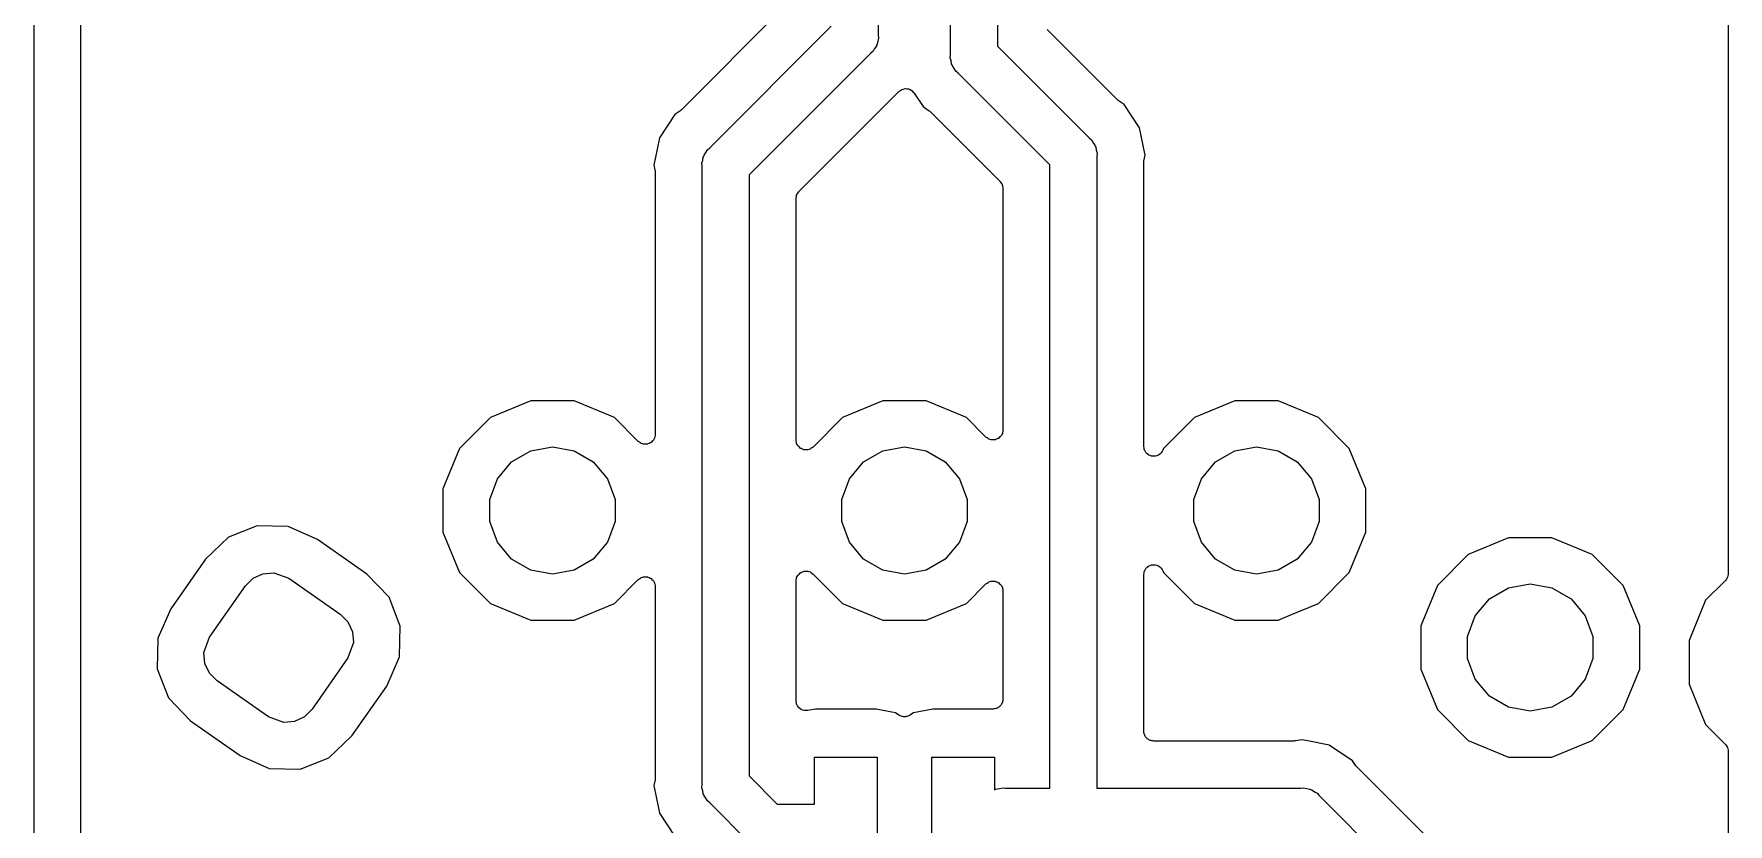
# Model space of a CAD drawing. Extents: x 64 to 244, y -149 to -41.
# Drawn here: x 83.48 to 105.14, y -111.92 to -101.83 of the extents above; entities that cross this region are included whole.
import ezdxf

# ---------------------------------------------------------------- set-up
doc = ezdxf.new("R2010")
doc.units = 0
doc.header["$MEASUREMENT"] = 0
doc.layers.add('BLACK', color=7, linetype='CONTINUOUS')

msp = doc.modelspace()

# ---------------------------------------------------------------- linework, layer by layer
at = {"layer": 'BLACK', "linetype": 'CONTINUOUS'}
for p, q in [((83.485, -79.4993), (83.485, -115.397)), ((84.085, -113.062), (84.085, -79.8004)), ((105.145, -87.4925), (105.145, -108.722)), ((94.28, -89.0156), (94.28, -101.841)), ((95.204, -102.095), (95.204, -89.9291)), ((95.804, -90.0403), (95.804, -101.984)), ((93.0428, -101.518), (91.7641, -102.797)), ((92.1261, -103.284), (93.68, -101.73)), ((97.3389, -102.67), (96.4412, -101.772)), ((94.2333, -102.015), (94.2134, -102.05)), ((94.2561, -101.983), (94.2333, -102.015)), ((94.2596, -101.97), (94.2561, -101.983)), ((94.2663, -101.958), (94.2596, -101.97)), ((94.2732, -101.919), (94.2663, -101.958)), ((94.2835, -101.881), (94.2732, -101.919)), ((94.28, -101.841), (94.2835, -101.881)), ((95.804, -101.984), (96.9769, -103.157)), ((94.1829, -102.075), (92.629, -103.629)), ((94.2134, -102.05), (94.1829, -102.075)), ((95.2005, -102.135), (95.204, -102.095)), ((95.2108, -102.173), (95.2005, -102.135)), ((95.2177, -102.212), (95.2108, -102.173)), ((95.2244, -102.224), (95.2177, -102.212)), ((95.2279, -102.237), (95.2244, -102.224)), ((95.2507, -102.269), (95.2279, -102.237)), ((95.2706, -102.304), (95.2507, -102.269)), ((95.3011, -102.329), (95.2706, -102.304)), ((96.474, -103.502), (95.3011, -102.329)), ((93.2662, -103.841), (94.5434, -102.563)), ((94.5434, -102.563), (94.5445, -102.563)), ((94.5445, -102.563), (94.5453, -102.561)), ((94.5453, -102.561), (94.5625, -102.55)), ((94.5625, -102.55), (94.5795, -102.538)), ((94.5795, -102.538), (94.5808, -102.538)), ((94.5808, -102.538), (94.582, -102.537)), ((94.582, -102.537), (94.6021, -102.532)), ((94.6021, -102.532), (94.6221, -102.527)), ((94.6221, -102.527), (94.6235, -102.527)), ((94.6235, -102.527), (94.6248, -102.527)), ((94.6248, -102.527), (94.6454, -102.529)), ((94.6454, -102.529), (94.666, -102.531)), ((94.666, -102.531), (94.6673, -102.531)), ((94.6673, -102.531), (94.6687, -102.531)), ((94.6687, -102.531), (94.6872, -102.54)), ((94.6872, -102.54), (94.706, -102.549)), ((94.706, -102.549), (94.707, -102.55)), ((94.707, -102.55), (94.7083, -102.551)), ((94.7083, -102.551), (94.7225, -102.566)), ((94.7225, -102.566), (94.7372, -102.58)), ((94.7372, -102.58), (94.7378, -102.582)), ((94.7378, -102.582), (94.7388, -102.583)), ((94.7388, -102.583), (94.8551, -102.757)), ((91.6801, -102.856), (91.4812, -103.154)), ((91.7449, -102.813), (91.6801, -102.856)), ((91.7539, -102.804), (91.7449, -102.813)), ((91.7641, -102.797), (91.7539, -102.804)), ((94.8551, -102.757), (94.9199, -102.8)), ((94.9199, -102.8), (94.9289, -102.809)), ((94.9289, -102.809), (94.9391, -102.816)), ((94.9391, -102.816), (95.8368, -103.714)), ((97.3491, -102.677), (97.3389, -102.67)), ((97.3581, -102.686), (97.3491, -102.677)), ((97.4229, -102.729), (97.3581, -102.686)), ((97.6218, -103.027), (97.4229, -102.729)), ((97.6421, -103.129), (97.6218, -103.027)), ((91.4518, -103.302), (91.4114, -103.505)), ((91.4812, -103.154), (91.4518, -103.302)), ((92.0757, -103.344), (92.0956, -103.309)), ((92.0956, -103.309), (92.1261, -103.284)), ((96.9769, -103.157), (97.0074, -103.182)), ((97.0074, -103.182), (97.0273, -103.217)), ((97.0273, -103.217), (97.0501, -103.249)), ((97.0501, -103.249), (97.0536, -103.262)), ((97.0536, -103.262), (97.0603, -103.274)), ((97.0603, -103.274), (97.0672, -103.313)), ((97.0672, -103.313), (97.0775, -103.351)), ((97.6916, -103.378), (97.6421, -103.129)), ((97.6421, -103.129), (97.6421, -103.129)), ((91.4114, -103.505), (91.4266, -103.581)), ((92.0255, -103.478), (92.0358, -103.44)), ((92.029, -103.518), (92.0255, -103.478)), ((92.029, -111.416), (92.029, -103.518)), ((92.0358, -103.44), (92.0427, -103.401)), ((92.0427, -103.401), (92.0494, -103.389)), ((92.0494, -103.389), (92.0529, -103.376)), ((92.0529, -103.376), (92.0757, -103.344)), ((96.474, -111.46), (96.474, -103.502)), ((97.0775, -103.351), (97.074, -103.391)), ((97.074, -103.391), (97.074, -111.46)), ((97.674, -103.479), (97.6762, -103.467)), ((97.674, -107.097), (97.674, -103.479)), ((97.6762, -103.467), (97.6764, -103.454)), ((97.6764, -103.454), (97.6916, -103.378)), ((91.4266, -103.581), (91.4268, -103.594)), ((91.4268, -103.594), (91.429, -103.606)), ((91.429, -103.606), (91.429, -106.942)), ((92.629, -103.629), (92.629, -111.305)), ((95.8368, -103.714), (95.84, -103.718)), ((95.84, -103.718), (95.8443, -103.722)), ((95.8443, -103.722), (95.8526, -103.736)), ((95.8526, -103.736), (95.8621, -103.75)), ((95.8621, -103.75), (95.8635, -103.755)), ((93.229, -103.93), (93.23, -103.925)), ((93.229, -107.014), (93.229, -103.93)), ((93.2295, -103.919), (93.2338, -103.903)), ((93.23, -103.925), (93.2295, -103.919)), ((93.2338, -103.903), (93.2367, -103.887)), ((93.2367, -103.887), (93.2395, -103.882)), ((93.2395, -103.882), (93.2409, -103.877)), ((93.2409, -103.877), (93.2504, -103.863)), ((93.2504, -103.863), (93.2587, -103.849)), ((93.2587, -103.849), (93.263, -103.845)), ((93.263, -103.845), (93.2662, -103.841)), ((95.8635, -103.755), (95.8663, -103.76)), ((95.8663, -103.76), (95.8692, -103.776)), ((95.8692, -103.776), (95.8735, -103.792)), ((95.8735, -103.792), (95.873, -103.798)), ((95.873, -103.798), (95.874, -103.803)), ((95.874, -103.803), (95.874, -106.887)), ((89.8365, -106.515), (89.322, -106.728)), ((90.3935, -106.515), (89.8365, -106.515)), ((90.908, -106.728), (90.3935, -106.515)), ((94.3365, -106.515), (93.822, -106.728)), ((94.8935, -106.515), (94.3365, -106.515)), ((95.408, -106.728), (94.8935, -106.515)), ((98.8365, -106.515), (98.322, -106.728)), ((99.3935, -106.515), (98.8365, -106.515)), ((99.908, -106.728), (99.3935, -106.515)), ((89.322, -106.728), (88.9281, -107.122)), ((91.2122, -107.032), (90.908, -106.728)), ((93.822, -106.728), (93.4458, -107.104)), ((95.6572, -106.977), (95.408, -106.728)), ((98.322, -106.728), (97.9281, -107.122)), ((100.302, -107.122), (99.908, -106.728)), ((91.413, -107), (91.406, -107.015)), ((91.4213, -106.986), (91.413, -107)), ((91.4223, -106.98), (91.4213, -106.986)), ((91.4247, -106.975), (91.4223, -106.98)), ((91.4261, -106.959), (91.4247, -106.975)), ((91.429, -106.942), (91.4261, -106.959)), ((95.6708, -106.987), (95.6572, -106.977)), ((95.6835, -106.997), (95.6708, -106.987)), ((95.6888, -106.999), (95.6835, -106.997)), ((95.6933, -107.003), (95.6888, -106.999)), ((95.8105, -106.997), (95.7949, -107.003)), ((95.8148, -106.994), (95.8105, -106.997)), ((95.8198, -106.992), (95.8148, -106.994)), ((95.8316, -106.98), (95.8198, -106.992)), ((95.8443, -106.969), (95.8316, -106.98)), ((95.8471, -106.964), (95.8443, -106.969)), ((95.851, -106.96), (95.8471, -106.964)), ((95.858, -106.945), (95.851, -106.96)), ((95.8663, -106.931), (95.858, -106.945)), ((95.8673, -106.925), (95.8663, -106.931)), ((95.8697, -106.92), (95.8673, -106.925)), ((95.8711, -106.904), (95.8697, -106.92)), ((95.874, -106.887), (95.8711, -106.904)), ((88.9281, -107.122), (88.715, -107.637)), ((89.5928, -107.293), (89.8372, -107.152)), ((89.8372, -107.152), (90.115, -107.103)), ((90.115, -107.103), (90.3928, -107.152)), ((90.3928, -107.152), (90.6372, -107.293)), ((91.2258, -107.042), (91.2122, -107.032)), ((91.2385, -107.052), (91.2258, -107.042)), ((91.2437, -107.054), (91.2385, -107.052)), ((91.2483, -107.058), (91.2437, -107.054)), ((91.2644, -107.062), (91.2483, -107.058)), ((91.2799, -107.068), (91.2644, -107.062)), ((91.2855, -107.068), (91.2799, -107.068)), ((91.2909, -107.069), (91.2855, -107.068)), ((91.3075, -107.068), (91.2909, -107.069)), ((91.3241, -107.068), (91.3075, -107.068)), ((91.3293, -107.066), (91.3241, -107.068)), ((91.3349, -107.065), (91.3293, -107.066)), ((91.3499, -107.058), (91.3349, -107.065)), ((91.3655, -107.052), (91.3499, -107.058)), ((91.3698, -107.049), (91.3655, -107.052)), ((91.3748, -107.047), (91.3698, -107.049)), ((91.3866, -107.035), (91.3748, -107.047)), ((91.3993, -107.024), (91.3866, -107.035)), ((91.4021, -107.019), (91.3993, -107.024)), ((91.406, -107.015), (91.4021, -107.019)), ((93.2319, -107.031), (93.229, -107.014)), ((93.2333, -107.047), (93.2319, -107.031)), ((93.2357, -107.052), (93.2333, -107.047)), ((93.2367, -107.058), (93.2357, -107.052)), ((93.245, -107.072), (93.2367, -107.058)), ((93.252, -107.087), (93.245, -107.072)), ((93.2559, -107.091), (93.252, -107.087)), ((93.2587, -107.096), (93.2559, -107.091)), ((93.2714, -107.107), (93.2587, -107.096)), ((93.2832, -107.119), (93.2714, -107.107)), ((93.2882, -107.121), (93.2832, -107.119)), ((93.2925, -107.124), (93.2882, -107.121)), ((93.3081, -107.13), (93.2925, -107.124)), ((93.3231, -107.137), (93.3081, -107.13)), ((93.3287, -107.138), (93.3231, -107.137)), ((93.3339, -107.14), (93.3287, -107.138)), ((93.3505, -107.14), (93.3339, -107.14)), ((93.3671, -107.141), (93.3505, -107.14)), ((93.3725, -107.14), (93.3671, -107.141)), ((93.3781, -107.14), (93.3725, -107.14)), ((93.3936, -107.134), (93.3781, -107.14)), ((93.4097, -107.13), (93.3936, -107.134)), ((93.4142, -107.126), (93.4097, -107.13)), ((93.4195, -107.124), (93.4142, -107.126)), ((93.4322, -107.114), (93.4195, -107.124)), ((93.4458, -107.104), (93.4322, -107.114)), ((94.0928, -107.293), (94.3372, -107.152)), ((94.3372, -107.152), (94.615, -107.103)), ((94.615, -107.103), (94.8928, -107.152)), ((94.8928, -107.152), (95.1372, -107.293)), ((95.7094, -107.007), (95.6933, -107.003)), ((95.7249, -107.013), (95.7094, -107.007)), ((95.7305, -107.013), (95.7249, -107.013)), ((95.7359, -107.014), (95.7305, -107.013)), ((95.7525, -107.013), (95.7359, -107.014)), ((95.7691, -107.013), (95.7525, -107.013)), ((95.7743, -107.011), (95.7691, -107.013)), ((95.7799, -107.01), (95.7743, -107.011)), ((95.7949, -107.003), (95.7799, -107.01)), ((97.6774, -107.116), (97.674, -107.097)), ((97.6799, -107.135), (97.6774, -107.116)), ((97.6812, -107.138), (97.6799, -107.135)), ((97.6817, -107.14), (97.6812, -107.138)), ((97.6913, -107.157), (97.6817, -107.14)), ((97.7002, -107.174), (97.6913, -107.157)), ((97.7023, -107.176), (97.7002, -107.174)), ((97.7037, -107.179), (97.7023, -107.176)), ((97.7185, -107.191), (97.7037, -107.179)), ((97.7328, -107.204), (97.7185, -107.191)), ((97.7354, -107.205), (97.7328, -107.204)), ((97.7375, -107.207), (97.7354, -107.205)), ((97.7557, -107.214), (97.7375, -107.207)), ((97.7735, -107.221), (97.7557, -107.214)), ((97.8412, -107.215), (97.8231, -107.222)), ((97.8596, -107.21), (97.8412, -107.215)), ((97.8619, -107.208), (97.8596, -107.21)), ((97.8645, -107.207), (97.8619, -107.208)), ((97.8793, -107.195), (97.8645, -107.207)), ((97.8946, -107.183), (97.8793, -107.195)), ((97.8961, -107.18), (97.8946, -107.183)), ((97.8983, -107.179), (97.8961, -107.18)), ((97.908, -107.162), (97.8983, -107.179)), ((97.9183, -107.146), (97.908, -107.162)), ((97.9281, -107.122), (97.9183, -107.146)), ((98.5928, -107.293), (98.8372, -107.152)), ((98.8372, -107.152), (99.115, -107.103)), ((99.115, -107.103), (99.3928, -107.152)), ((99.3928, -107.152), (99.6372, -107.293)), ((100.515, -107.637), (100.302, -107.122)), ((89.4115, -107.509), (89.5928, -107.293)), ((90.6372, -107.293), (90.8185, -107.509)), ((93.9115, -107.509), (94.0928, -107.293)), ((95.1372, -107.293), (95.3185, -107.509)), ((97.7763, -107.221), (97.7735, -107.221)), ((97.7789, -107.222), (97.7763, -107.221)), ((97.7983, -107.222), (97.7789, -107.222)), ((97.8176, -107.223), (97.7983, -107.222)), ((97.8202, -107.222), (97.8176, -107.223)), ((97.8231, -107.222), (97.8202, -107.222)), ((98.4115, -107.509), (98.5928, -107.293)), ((99.6372, -107.293), (99.8185, -107.509)), ((88.715, -107.637), (88.715, -108.193)), ((89.315, -107.774), (89.4115, -107.509)), ((90.8185, -107.509), (90.915, -107.774)), ((93.815, -107.774), (93.9115, -107.509)), ((95.3185, -107.509), (95.415, -107.774)), ((98.315, -107.774), (98.4115, -107.509)), ((99.8185, -107.509), (99.915, -107.774)), ((100.515, -108.193), (100.515, -107.637)), ((89.315, -108.056), (89.315, -107.774)), ((90.915, -107.774), (90.915, -108.056)), ((93.815, -108.056), (93.815, -107.774)), ((95.415, -107.774), (95.415, -108.056)), ((98.315, -108.056), (98.315, -107.774)), ((99.915, -107.774), (99.915, -108.056)), ((89.4115, -108.321), (89.315, -108.056)), ((90.915, -108.056), (90.8185, -108.321)), ((93.9115, -108.321), (93.815, -108.056)), ((95.415, -108.056), (95.3185, -108.321)), ((98.4115, -108.321), (98.315, -108.056)), ((99.915, -108.056), (99.8185, -108.321)), ((85.9732, -108.255), (85.6788, -108.536)), ((86.3411, -108.112), (85.9732, -108.255)), ((86.7358, -108.12), (86.3411, -108.112)), ((87.1088, -108.284), (86.7358, -108.12)), ((87.7436, -108.729), (87.1088, -108.284)), ((88.715, -108.193), (88.9281, -108.708)), ((100.302, -108.708), (100.515, -108.193)), ((102.337, -108.265), (101.822, -108.478)), ((102.893, -108.265), (102.337, -108.265)), ((103.408, -108.478), (102.893, -108.265)), ((89.5928, -108.537), (89.4115, -108.321)), ((90.8185, -108.321), (90.6372, -108.537)), ((94.0928, -108.537), (93.9115, -108.321)), ((95.3185, -108.321), (95.1372, -108.537)), ((98.5928, -108.537), (98.4115, -108.321)), ((99.8185, -108.321), (99.6372, -108.537)), ((101.822, -108.478), (101.428, -108.872)), ((103.802, -108.872), (103.408, -108.478)), ((85.6788, -108.536), (85.2343, -109.171)), ((86.2873, -108.78), (86.4132, -108.722)), ((86.4132, -108.722), (86.5516, -108.709)), ((86.5516, -108.709), (86.7462, -108.78)), ((88.0254, -109.023), (87.7436, -108.729)), ((88.9281, -108.708), (89.322, -109.102)), ((89.8372, -108.678), (89.5928, -108.537)), ((90.115, -108.727), (89.8372, -108.678)), ((90.3928, -108.678), (90.115, -108.727)), ((90.6372, -108.537), (90.3928, -108.678)), ((93.2587, -108.734), (93.2714, -108.723)), ((93.2714, -108.723), (93.2832, -108.711)), ((93.2832, -108.711), (93.2882, -108.709)), ((93.2882, -108.709), (93.2925, -108.706)), ((93.2925, -108.706), (93.3081, -108.7)), ((93.3081, -108.7), (93.3231, -108.693)), ((93.3231, -108.693), (93.3287, -108.692)), ((93.3287, -108.692), (93.3339, -108.69)), ((93.3339, -108.69), (93.3505, -108.69)), ((93.3505, -108.69), (93.3671, -108.689)), ((93.3671, -108.689), (93.3725, -108.69)), ((93.3725, -108.69), (93.3781, -108.69)), ((93.3781, -108.69), (93.3936, -108.696)), ((93.3936, -108.696), (93.4097, -108.7)), ((93.4097, -108.7), (93.4142, -108.704)), ((93.4142, -108.704), (93.4195, -108.706)), ((93.4195, -108.706), (93.4322, -108.716)), ((93.4322, -108.716), (93.4458, -108.726)), ((93.4458, -108.726), (93.822, -109.102)), ((94.3372, -108.678), (94.0928, -108.537)), ((94.615, -108.727), (94.3372, -108.678)), ((94.8928, -108.678), (94.615, -108.727)), ((95.1372, -108.537), (94.8928, -108.678)), ((97.674, -108.733), (97.6774, -108.714)), ((97.674, -110.733), (97.674, -108.733)), ((97.6774, -108.714), (97.6799, -108.695)), ((97.6799, -108.695), (97.6812, -108.692)), ((97.6812, -108.692), (97.6817, -108.69)), ((97.6817, -108.69), (97.6913, -108.673)), ((97.6913, -108.673), (97.7002, -108.656)), ((97.7002, -108.656), (97.7023, -108.654)), ((97.7023, -108.654), (97.7037, -108.651)), ((97.7037, -108.651), (97.7185, -108.639)), ((97.7185, -108.639), (97.7328, -108.626)), ((97.7328, -108.626), (97.7354, -108.625)), ((97.7354, -108.625), (97.7375, -108.623)), ((97.7375, -108.623), (97.7557, -108.616)), ((97.7557, -108.616), (97.7735, -108.609)), ((97.7735, -108.609), (97.7763, -108.609)), ((97.7763, -108.609), (97.7789, -108.608)), ((97.7789, -108.608), (97.7983, -108.608)), ((97.7983, -108.608), (97.8176, -108.607)), ((97.8176, -108.607), (97.8202, -108.608)), ((97.8202, -108.608), (97.8231, -108.608)), ((97.8231, -108.608), (97.8412, -108.615)), ((97.8412, -108.615), (97.8596, -108.62)), ((97.8596, -108.62), (97.8619, -108.622)), ((97.8619, -108.622), (97.8645, -108.623)), ((97.8645, -108.623), (97.8793, -108.635)), ((97.8793, -108.635), (97.8946, -108.647)), ((97.8946, -108.647), (97.8961, -108.65)), ((97.8961, -108.65), (97.8983, -108.651)), ((97.8983, -108.651), (97.908, -108.668)), ((97.908, -108.668), (97.9183, -108.684)), ((97.9183, -108.684), (97.9281, -108.708)), ((97.9281, -108.708), (98.322, -109.102)), ((98.8372, -108.678), (98.5928, -108.537)), ((99.115, -108.727), (98.8372, -108.678)), ((99.3928, -108.678), (99.115, -108.727)), ((99.6372, -108.537), (99.3928, -108.678)), ((99.908, -109.102), (100.302, -108.708)), ((105.145, -108.722), (105.144, -108.728)), ((105.144, -108.728), (105.145, -108.734)), ((85.7302, -109.534), (86.1891, -108.878)), ((86.1891, -108.878), (86.2873, -108.78)), ((86.7462, -108.78), (87.4015, -109.239)), ((90.908, -109.102), (91.2122, -108.798)), ((91.2122, -108.798), (91.2258, -108.788)), ((91.2258, -108.788), (91.2385, -108.778)), ((91.2385, -108.778), (91.2438, -108.776)), ((91.2438, -108.776), (91.2483, -108.772)), ((91.2483, -108.772), (91.2644, -108.768)), ((91.2644, -108.768), (91.2799, -108.762)), ((91.2799, -108.762), (91.2855, -108.762)), ((91.2855, -108.762), (91.2909, -108.761)), ((91.2909, -108.761), (91.3075, -108.762)), ((91.3075, -108.762), (91.3241, -108.762)), ((91.3241, -108.762), (91.3293, -108.764)), ((91.3293, -108.764), (91.3349, -108.765)), ((91.3349, -108.765), (91.3499, -108.772)), ((91.3499, -108.772), (91.3655, -108.778)), ((91.3655, -108.778), (91.3698, -108.781)), ((91.3698, -108.781), (91.3748, -108.783)), ((91.3748, -108.783), (91.3866, -108.795)), ((91.3866, -108.795), (91.3993, -108.806)), ((91.3993, -108.806), (91.4021, -108.811)), ((91.4021, -108.811), (91.406, -108.815)), ((91.406, -108.815), (91.413, -108.83)), ((91.413, -108.83), (91.4213, -108.844)), ((91.4213, -108.844), (91.4223, -108.85)), ((91.4223, -108.85), (91.4247, -108.855)), ((91.4247, -108.855), (91.4261, -108.871)), ((91.4261, -108.871), (91.429, -108.888)), ((91.429, -108.888), (91.429, -111.328)), ((93.229, -108.816), (93.2319, -108.799)), ((93.229, -110.345), (93.229, -108.816)), ((93.2319, -108.799), (93.2333, -108.783)), ((93.2333, -108.783), (93.2357, -108.778)), ((93.2357, -108.778), (93.2367, -108.772)), ((93.2367, -108.772), (93.245, -108.758)), ((93.245, -108.758), (93.252, -108.743)), ((93.252, -108.743), (93.2559, -108.739)), ((93.2559, -108.739), (93.2587, -108.734)), ((95.408, -109.102), (95.6572, -108.853)), ((95.6572, -108.853), (95.6708, -108.843)), ((95.6708, -108.843), (95.6835, -108.833)), ((95.6835, -108.833), (95.6888, -108.831)), ((95.6888, -108.831), (95.6933, -108.827)), ((95.6933, -108.827), (95.7094, -108.823)), ((95.7094, -108.823), (95.7249, -108.817)), ((95.7249, -108.817), (95.7305, -108.817)), ((95.7305, -108.817), (95.7359, -108.816)), ((95.7359, -108.816), (95.7525, -108.817)), ((95.7525, -108.817), (95.7691, -108.817)), ((95.7691, -108.817), (95.7743, -108.819)), ((95.7743, -108.819), (95.7799, -108.82)), ((95.7799, -108.82), (95.7949, -108.827)), ((95.7949, -108.827), (95.8105, -108.833)), ((95.8105, -108.833), (95.8148, -108.836)), ((95.8148, -108.836), (95.8198, -108.838)), ((95.8198, -108.838), (95.8316, -108.85)), ((95.8316, -108.85), (95.8443, -108.861)), ((95.8443, -108.861), (95.8471, -108.866)), ((95.8471, -108.866), (95.851, -108.87)), ((95.851, -108.87), (95.858, -108.885)), ((95.858, -108.885), (95.8663, -108.899)), ((95.8663, -108.899), (95.8673, -108.905)), ((95.8673, -108.905), (95.8697, -108.91)), ((95.8697, -108.91), (95.8711, -108.926)), ((95.8711, -108.926), (95.874, -108.943)), ((95.874, -108.943), (95.874, -110.324)), ((101.428, -108.872), (101.215, -109.387)), ((102.093, -109.043), (102.337, -108.902)), ((102.337, -108.902), (102.615, -108.853)), ((102.615, -108.853), (102.893, -108.902)), ((102.893, -108.902), (103.137, -109.043)), ((104.015, -109.387), (103.802, -108.872)), ((105.108, -108.812), (104.858, -109.062)), ((105.111, -108.808), (105.108, -108.812)), ((105.115, -108.804), (105.111, -108.808)), ((105.124, -108.79), (105.115, -108.804)), ((105.133, -108.776), (105.124, -108.79)), ((105.135, -108.771), (105.133, -108.776)), ((105.137, -108.766), (105.135, -108.771)), ((105.14, -108.75), (105.137, -108.766)), ((105.145, -108.734), (105.14, -108.75)), ((88.1685, -109.391), (88.0254, -109.023)), ((89.322, -109.102), (89.8365, -109.315)), ((90.3935, -109.315), (90.908, -109.102)), ((93.822, -109.102), (94.3365, -109.315)), ((94.8935, -109.315), (95.408, -109.102)), ((98.322, -109.102), (98.8365, -109.315)), ((99.5651, -109.244), (99.908, -109.102)), ((101.911, -109.259), (102.093, -109.043)), ((103.137, -109.043), (103.319, -109.259)), ((104.858, -109.062), (104.645, -109.577)), ((85.2343, -109.171), (85.0701, -109.544)), ((87.4015, -109.239), (87.4998, -109.337)), ((87.4998, -109.337), (87.5585, -109.463)), ((89.8365, -109.315), (90.3935, -109.315)), ((94.3365, -109.315), (94.8935, -109.315)), ((98.8365, -109.315), (99.3935, -109.315)), ((99.3935, -109.315), (99.5651, -109.244)), ((101.815, -109.524), (101.911, -109.259)), ((103.319, -109.259), (103.415, -109.524)), ((85.0701, -109.544), (85.0615, -109.939)), ((85.6594, -109.728), (85.7302, -109.534)), ((87.5585, -109.463), (87.5706, -109.602)), ((88.1599, -109.786), (88.1685, -109.391)), ((101.215, -109.387), (101.215, -109.943)), ((101.815, -109.806), (101.815, -109.524)), ((103.415, -109.524), (103.415, -109.806)), ((104.015, -109.943), (104.015, -109.387)), ((104.645, -109.577), (104.645, -110.133)), ((85.6715, -109.867), (85.6594, -109.728)), ((87.4998, -109.796), (87.0409, -110.452)), ((87.5706, -109.602), (87.4998, -109.796)), ((87.9957, -110.159), (88.1599, -109.786)), ((101.911, -110.071), (101.815, -109.806)), ((103.415, -109.806), (103.319, -110.071)), ((85.0615, -109.939), (85.2046, -110.307)), ((85.7302, -109.993), (85.6715, -109.867)), ((85.8285, -110.091), (85.7302, -109.993)), ((101.215, -109.943), (101.428, -110.458)), ((103.802, -110.458), (104.015, -109.943)), ((86.4838, -110.55), (85.8285, -110.091)), ((87.5512, -110.794), (87.9957, -110.159)), ((102.093, -110.287), (101.911, -110.071)), ((103.319, -110.071), (103.137, -110.287)), ((104.645, -110.133), (104.858, -110.648)), ((85.2046, -110.307), (85.4864, -110.601)), ((87.0409, -110.452), (86.9427, -110.55)), ((93.2292, -110.347), (93.229, -110.345)), ((93.229, -110.348), (93.2292, -110.347)), ((93.2331, -110.369), (93.229, -110.348)), ((93.2367, -110.389), (93.2331, -110.369)), ((93.2374, -110.39), (93.2367, -110.389)), ((93.2376, -110.391), (93.2374, -110.39)), ((93.2484, -110.409), (93.2376, -110.391)), ((93.2587, -110.427), (93.2484, -110.409)), ((93.2598, -110.428), (93.2587, -110.427)), ((93.2605, -110.429), (93.2598, -110.428)), ((93.2766, -110.442), (93.2605, -110.429)), ((93.2925, -110.455), (93.2766, -110.442)), ((93.2938, -110.456), (93.2925, -110.455)), ((93.2949, -110.457), (93.2938, -110.456)), ((93.3145, -110.463), (93.2949, -110.457)), ((93.3339, -110.471), (93.3145, -110.463)), ((93.4775, -110.451), (93.3808, -110.47)), ((94.2525, -110.451), (93.4775, -110.451)), ((94.4991, -110.5), (94.2525, -110.451)), ((94.9775, -110.451), (94.7309, -110.5)), ((95.747, -110.451), (94.9775, -110.451)), ((95.7579, -110.449), (95.747, -110.451)), ((95.7691, -110.449), (95.7579, -110.449)), ((95.7795, -110.445), (95.7691, -110.449)), ((95.7904, -110.443), (95.7795, -110.445)), ((95.8001, -110.438), (95.7904, -110.443)), ((95.8105, -110.434), (95.8001, -110.438)), ((95.819, -110.427), (95.8105, -110.434)), ((95.8286, -110.421), (95.819, -110.427)), ((95.8358, -110.413), (95.8286, -110.421)), ((95.8443, -110.405), (95.8358, -110.413)), ((95.8498, -110.396), (95.8443, -110.405)), ((95.857, -110.387), (95.8498, -110.396)), ((95.8608, -110.377), (95.857, -110.387)), ((95.8663, -110.367), (95.8608, -110.377)), ((95.8683, -110.356), (95.8663, -110.367)), ((95.8721, -110.346), (95.8683, -110.356)), ((95.874, -110.324), (95.8721, -110.335)), ((95.8721, -110.335), (95.8721, -110.346)), ((101.428, -110.458), (101.822, -110.852)), ((102.337, -110.428), (102.093, -110.287)), ((102.615, -110.477), (102.337, -110.428)), ((102.893, -110.428), (102.615, -110.477)), ((103.137, -110.287), (102.893, -110.428)), ((103.408, -110.852), (103.802, -110.458)), ((85.4864, -110.601), (86.1212, -111.046)), ((86.6784, -110.621), (86.4838, -110.55)), ((86.8168, -110.608), (86.6784, -110.621)), ((86.9427, -110.55), (86.8168, -110.608)), ((93.3354, -110.471), (93.3339, -110.471)), ((93.3367, -110.471), (93.3354, -110.471)), ((93.3574, -110.471), (93.3367, -110.471)), ((93.3781, -110.471), (93.3574, -110.471)), ((93.3794, -110.47), (93.3781, -110.471)), ((93.3808, -110.47), (93.3794, -110.47)), ((94.5444, -110.53), (94.4991, -110.5)), ((94.5521, -110.533), (94.5444, -110.53)), ((94.5588, -110.538), (94.5521, -110.533)), ((94.5721, -110.542), (94.5588, -110.538)), ((94.5848, -110.548), (94.5721, -110.542)), ((94.5932, -110.548), (94.5848, -110.548)), ((94.6012, -110.551), (94.5932, -110.548)), ((94.615, -110.55), (94.6012, -110.551)), ((94.6288, -110.551), (94.615, -110.55)), ((94.6368, -110.548), (94.6288, -110.551)), ((94.6452, -110.548), (94.6368, -110.548)), ((94.6579, -110.542), (94.6452, -110.548)), ((94.6712, -110.538), (94.6579, -110.542)), ((94.6779, -110.533), (94.6712, -110.538)), ((94.6856, -110.53), (94.6779, -110.533)), ((94.7309, -110.5), (94.6856, -110.53)), ((104.858, -110.648), (105.108, -110.898)), ((87.2568, -111.075), (87.5512, -110.794)), ((97.6759, -110.744), (97.674, -110.733)), ((97.6759, -110.755), (97.6759, -110.744)), ((97.6797, -110.765), (97.6759, -110.755)), ((97.6817, -110.776), (97.6797, -110.765)), ((97.6872, -110.786), (97.6817, -110.776)), ((97.691, -110.796), (97.6872, -110.786)), ((97.6982, -110.805), (97.691, -110.796)), ((97.7037, -110.815), (97.6982, -110.805)), ((97.7122, -110.822), (97.7037, -110.815)), ((97.7194, -110.83), (97.7122, -110.822)), ((97.729, -110.836), (97.7194, -110.83)), ((97.7375, -110.843), (97.729, -110.836)), ((97.7479, -110.847), (97.7375, -110.843)), ((97.7576, -110.852), (97.7479, -110.847)), ((97.7685, -110.854), (97.7576, -110.852)), ((97.7789, -110.858), (97.7685, -110.854)), ((97.7901, -110.858), (97.7789, -110.858)), ((97.801, -110.86), (97.7901, -110.858)), ((99.5939, -110.86), (97.801, -110.86)), ((99.6061, -110.858), (99.5939, -110.86)), ((99.6186, -110.858), (99.6061, -110.858)), ((99.695, -110.842), (99.6186, -110.858)), ((99.7714, -110.858), (99.695, -110.842)), ((100.046, -110.912), (99.7714, -110.858)), ((99.7714, -110.858), (99.7714, -110.858)), ((101.822, -110.852), (102.337, -111.065)), ((102.893, -111.065), (103.408, -110.852)), ((105.108, -110.898), (105.111, -110.902)), ((86.1212, -111.046), (86.4942, -111.21)), ((86.8889, -111.218), (87.2568, -111.075)), ((93.465, -111.665), (93.465, -111.065)), ((93.465, -111.065), (94.265, -111.065)), ((94.265, -111.065), (94.265, -112.865)), ((94.965, -112.865), (94.965, -111.065)), ((94.965, -111.065), (95.765, -111.065)), ((95.765, -111.065), (95.765, -111.483)), ((100.344, -111.111), (100.046, -110.912)), ((100.387, -111.176), (100.344, -111.111)), ((102.337, -111.065), (102.893, -111.065)), ((105.111, -110.902), (105.115, -110.906)), ((105.115, -110.906), (105.124, -110.92)), ((105.124, -110.92), (105.133, -110.934)), ((105.133, -110.934), (105.135, -110.939)), ((105.135, -110.939), (105.137, -110.944)), ((105.137, -110.944), (105.14, -110.96)), ((105.14, -110.96), (105.145, -110.976)), ((105.145, -110.976), (105.144, -110.982)), ((105.144, -110.982), (105.145, -110.988)), ((105.145, -110.988), (105.145, -113.062)), ((86.4942, -111.21), (86.8889, -111.218)), ((91.429, -111.328), (91.4268, -111.34)), ((92.629, -111.305), (92.9893, -111.665)), ((100.396, -111.185), (100.387, -111.176)), ((100.403, -111.195), (100.396, -111.185)), ((101.53, -112.322), (100.403, -111.195)), ((91.4266, -111.353), (91.4114, -111.429)), ((91.4114, -111.429), (91.4684, -111.716)), ((91.4268, -111.34), (91.4266, -111.353)), ((92.0255, -111.456), (92.029, -111.416)), ((92.0358, -111.494), (92.0255, -111.456)), ((92.0427, -111.533), (92.0358, -111.494)), ((92.0494, -111.545), (92.0427, -111.533)), ((92.0529, -111.558), (92.0494, -111.545)), ((95.765, -111.483), (95.7808, -111.474)), ((95.7808, -111.474), (95.829, -111.465)), ((95.829, -111.465), (95.8769, -111.455)), ((95.8769, -111.455), (95.9072, -111.46)), ((95.9072, -111.46), (96.474, -111.46)), ((97.074, -111.46), (99.6819, -111.46)), ((99.6819, -111.46), (99.7215, -111.457)), ((99.7215, -111.457), (99.76, -111.467)), ((99.76, -111.467), (99.7992, -111.474)), ((99.7992, -111.474), (99.8108, -111.48)), ((99.8108, -111.48), (99.8237, -111.484)), ((99.8237, -111.484), (99.8563, -111.507)), ((99.8563, -111.507), (99.8908, -111.527)), ((99.8908, -111.527), (99.9164, -111.557)), ((91.4684, -111.716), (91.4812, -111.78)), ((92.0757, -111.59), (92.0529, -111.558)), ((92.0956, -111.625), (92.0757, -111.59)), ((92.1261, -111.65), (92.0956, -111.625)), ((92.6436, -112.168), (92.1261, -111.65)), ((92.9893, -111.665), (93.465, -111.665)), ((99.9164, -111.557), (101.168, -112.809)), ((91.4812, -111.78), (91.6801, -112.078))]:
    msp.add_line(p, q, dxfattribs=at)

doc.saveas('drawing.dxf')
